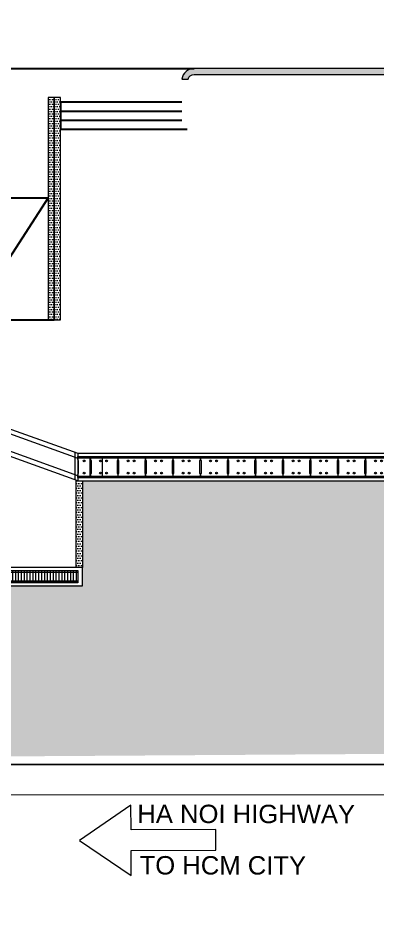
# Model space of a CAD drawing. Header units: millimetres. Extents: x -279082 to 374628, y -152794 to 60776.
# Drawn here: x -74921 to -63102, y -21808 to 7708 of the extents above; entities that cross this region are included whole.
import ezdxf

# ---------------------------------------------------------------- set-up
doc = ezdxf.new("R2010")
doc.units = ezdxf.units.MM
doc.header["$LTSCALE"] = 10
for name, color, linetype, lineweight in [('1', 1, 'Continuous', 15), ('1.Fence Wall', 2, 'Continuous', 15), ('2.Crash Barrier', 4, 'Continuous', 15), ('ARC-VIEW', 133, 'Continuous', 5), ('ARC_HATCH', 8, 'Continuous', 0), ('HATCH', 8, 'Continuous', 9), ('HTP-profile- REVISE1$0$8', 104, 'Continuous', 0), ('Trench', 20, 'Continuous', 9), ('trench cover', 74, 'Continuous', 0)]:
    doc.layers.add(name, color=color, linetype=linetype, lineweight=lineweight)
for name, color, linetype in [('DJ EJ PD', 160, 'Continuous'), ('Paint on road', 133, 'Continuous'), ('Pavement-level change', 255, 'Continuous'), ('Slope', 33, 'Continuous'), ('XREF-LSR PAVEMENT-HTP ONLY (Xref MB Ham rev10)$0$BR-MD Taluy', 8, 'Continuous')]:
    doc.layers.add(name, color=color, linetype=linetype)
doc.styles.add('DIMTEXT', font='arial.ttf', dxfattribs={"height": 0.8})
pattern_1 = [(3.298344246724224e-11, (-10604.32590539241, -210151.955966889), (39.6874999999543, 79.37500000002288), [0, -79.37499999999997])]

# ---------------------------------------------------------------- blocks, each defined once
blk = doc.blocks.new('tt01')
at = {"layer": 'trench cover'}
blk.add_lwpolyline([(0.02499999990686774, 0.3450953722931445), (0.02499999990686774, 0.2500953725539148), (0, 0.2000953723909333), (4.656612873077393e-10, -0.1999046159908175), (0.02500000013969839, -0.2499046159209684), (0.02500000037252903, -0.3449046158930287), (-0.8749999997671694, -0.3449046157766134), (-0.875, -0.2499046159209684), (-0.849999999627471, -0.1999046159908175), (-0.8500000000931323, 0.2000953725073487), (-0.875, 0.2500953725539148), (-0.8750000004656613, 0.3450953728752211)], close=True, dxfattribs=at)
for centre in [(-0.5464169627521187, 0.2000953723909333, -0.001919901659632282), (-0.3464169627986848, 0.2000953725073487, -0.001919901659632282), (-0.5464169625192881, -0.1999046159908175), (-0.3464169623330235, -0.1999046158744022)]:
    blk.add_circle(centre, 0.02999999999999999, dxfattribs=at)
blk = doc.blocks.new('*U62')
at = {"layer": 'trench cover', "xscale": 999.9999999999999, "yscale": 999.9999999999999, "zscale": 999.9999999999999, "rotation": 31.12187335990035}
blk.add_blockref('tt01', (363.878974923864, 219.5839264895767, 0.9599508475295309), dxfattribs=at)
blk = doc.blocks.new('*U63')
at = {"layer": 'trench cover'}
for p in [(0, 0), (-774.7431955476446, -467.7584643302825), (-1549.486391095289, -935.5169286605651), (-2324.229586642934, -1403.275392990848), (-3098.972782190579, -1871.03385732113), (-3873.715977738224, -2338.792321651413), (-4648.459173285868, -2806.550785981695), (-5423.202368833513, -3274.309250311978), (-6197.945564381157, -3742.06771464226), (-6972.688759928802, -4209.826178972543), (-7747.431955476447, -4677.584643302825), (-8522.175151024092, -5145.343107633108), (-9296.918346571736, -5613.101571963391), (-10071.66154211938, -6080.860036293673), (-10846.40473766703, -6548.618500623956), (-11621.14793321467, -7016.376964954238), (-12395.89112876231, -7484.135429284521), (-13170.63432430996, -7951.893893614803), (-13945.3775198576, -8419.652357945086), (-14720.12071540525, -8887.410822275368), (-15494.86391095289, -9355.169286605651), (-16269.60710650054, -9822.927750935933), (-17044.35030204818, -10290.68621526622), (-17819.09349759583, -10758.4446795965), (-18593.83669314347, -11226.20314392678), (-19368.57988869112, -11693.96160825706), (-20143.32308423876, -12161.72007258735), (-20918.06627978641, -12629.47853691763), (-21692.80947533405, -13097.23700124791), (-22467.55267088169, -13564.99546557819), (-23242.29586642934, -14032.75392990848), (-24017.03906197699, -14500.51239423876), (-24791.78225752463, -14968.27085856904), (-25566.52545307227, -15436.02932289932), (-26341.26864861992, -15903.78778722961), (-27116.01184416756, -16371.54625155989)]:
    blk.add_blockref('*U62', p, dxfattribs=at)

msp = doc.modelspace()

# ---------------------------------------------------------------- hatches: boundary and pattern name
at = {"layer": 'ARC_HATCH', "extrusion": (-0.0001535921144015756, -1.230467260348268e-15, 0.9999999882047311)}
h = msp.add_hatch(dxfattribs=at)
h.set_pattern_fill('AR-CONC', color=256, angle=58.88)
h.set_pattern_definition([(108.88, (0, 0), (107.804141232881, 147.7280447242197), [19.05, -209.55]), (53.87999999999998, (0, 0), (-181.7761642714214, 68.57290258695355), [15.24, -167.64058417]), (159.3314447, (8.983650134586455, 12.31063053493427), (-73.97201661982257, 216.3009428746118), [16.1900088, -178.0902446]), (105.0642, (-43.48920579720902, 26.25507530227253), (176.0942536053309, 210.3383407659703), [28.575, -314.325]), (155.51555761, (-28.81471843340335, 43.78326730457293), (-89.12012274888143, 331.1163144869421), [24.28502314, -267.13560816]), (50.06415117000003, (-43.48920579720902, 26.25507530227253), (-89.12012273148288, 331.1163144921774), [22.85996707, -251.45973192]), (79.88000000000001, (-19.4893666967705, 41.43590937530891), (165.9070769592501, 76.94112174248156), [19.05, -209.55]), (24.88, (-19.4893666967705, 41.43590937530891), (-125.7395955898081, 148.1021663348363), [15.24, -167.64]), (130.331445, (-5.663776909418296, 47.84766948918602), (40.16748038086095, 225.043288279245), [16.1900088, -178.0899376]), (96.38000000000001, (0, 0), (-70.79015700437859, 46.34487825181364), [0, -165.608, 0, -170.18, 0, -168.275]), (66.38000000000001, (0, 0), (-51.2287079580193, 108.9799722418389), [0, -97.02799999999999, 0, -161.798, 0, -64.135]), (26.38, (-29.27440896203388, -48.49046446388805), (74.98188607958778, 113.1165096941544), [0, -63.49999999999999, 0, -198.12, 0, -262.8899999999999]), (16.38, (-42.40194661317015, -70.23506736249257), (54.79064784457443, 139.9526553271921), [0, -82.55, 0, -131.572, 0, -186.69])])
edge = h.paths.add_edge_path()
edge.add_arc((-69124.99000327024, 5650.04341138645), 199.9998834762664, 89.99997170386962, 165.5353158894392, ccw=False)
edge.add_line((-69124.98990449817, 5850.043294862699), (-38844.99589756504, 5850.046032378159))
edge.add_arc((-38844.99587915197, 5650.046032273556), 200.0000001046037, -2.6210079795419006e-07, 90.00000527495581, ccw=False)
edge.add_line((-38644.99587904736, 5650.046031358652), (-38644.99588261674, 4450.045918867458))
edge.add_line((-38644.99588261674, 4450.045918867458), (-38444.99588221536, 4450.0459187901))
edge.add_line((-38444.99588221536, 4450.0459187901), (-38444.99587967066, 5650.046030507248))
edge.add_arc((-38844.99587933387, 5650.046032675023), 399.9999996632105, 359.9999996894892, 450.0000051716672)
edge.add_line((-38844.99591543892, 6050.046032338229), (-69124.9899228012, 6050.04329480356))
edge.add_arc((-69124.98988567476, 5650.043294051442), 400.0000007521193, 90.00000531796968, 172.8254910764539)
edge.add_line((-69521.85803213381, 5700.000024607551), (-69318.65024717702, 5700.00002457996))
h = msp.add_hatch(dxfattribs=at)
h.set_pattern_fill('DOTS', color=256, scale=49.99999999999999, angle=-31.12187335986738)
h.set_pattern_definition([(3.298344246724224e-11, (-10804.10802448587, -210151.9559671106), (39.6874999999543, 79.37500000002288), [0, -79.37499999999997])])
h.paths.add_polyline_path([(-73724.77201030319, -2208.699243126001), (-73724.82038154971, 5098.710104253347), (-73924.8203818915, 5098.710103737802), (-73924.7720093565, -2208.69924358392)])
h = msp.add_hatch(dxfattribs=at)
h.set_pattern_fill('DOTS', color=256, scale=49.99999999999999, angle=-31.12187335986738)
h.set_pattern_definition(pattern_1)
h.paths.add_polyline_path([(-73524.98989110797, -2208.699242966104), (-73525.03826235495, 5098.710104413243), (-73725.03826279804, 5098.710103959282), (-73724.98989016106, -2208.699243424024)])
h = msp.add_hatch(dxfattribs=at)
h.set_pattern_fill('DOTS', color=256, scale=49.99999999999999, angle=-31.12187335986738)
h.set_pattern_definition(pattern_1)
h.paths.add_polyline_path([(-72799.61445251683, -10354.95628040936), (-72999.61445216152, -10354.95628023177), (-72999.6144146333, -7499.976596477267), (-72799.61441496719, -7499.976596389199)])
at = {"layer": 'HATCH', "extrusion": (-0.0001535921144015756, -1.230467260348268e-15, 0.9999999882047311)}
h = msp.add_hatch(dxfattribs=at)
h.set_pattern_fill('ANSI31', color=256, scale=30, angle=13.87812664013264)
h.set_pattern_definition([(90, (-10604.32590420157, -2.043147105723619e-06), (-95.25, -5.488783998312913e-11), [])])
h.paths.add_polyline_path([(-97280.83057131541, -10850.04871686868), (-97670.826422996, -10460.04871050621), (-118044.6334135375, -10460.04870867557), (-118044.6334135618, -10850.04871515304)])
h.paths.add_polyline_path([(-92380.94529765274, -10460.04871089559), (-92770.94591034802, -10850.04871716813), (-72949.61445272312, -10850.04871948174), (-72949.61445257522, -10460.0487128002)])
at = {"layer": 'HTP-profile- REVISE1$0$8', "extrusion": (-0.0001535921144015756, -1.230467260348268e-15, 0.9999999882047311)}
h = msp.add_hatch(dxfattribs=at)
h.set_pattern_fill('GRASS', color=256, scale=50, angle=-31.12187335986736)
h.set_pattern_definition([(90, (0.97265496631735, 0.04965338847250678), (-898.025612014389, 898.0256119856109), [238.125, -1557.926224]), (45.00000000091806, (0.97265496631735, 0.04965338847250678), (-898.0256121213046, 898.0256120925263), [238.125, -1031.875]), (135.000000000918, (0.97265496631735, 0.04965338847250678), (-898.0256120925262, -898.0256121213043), [238.1250000000001, -1031.875])])
h.paths.add_polyline_path([(-123871.272091023, -1578.019370686525), (-123871.2720911944, -1075.055293671816), (-123240.288840378, -1075.055293597106), (-123240.2888402067, -1578.019370611699)], flags=16)
edge = h.paths.add_edge_path()
edge.add_arc((-123249.6143952433, -499.9791362659016), 499.9999998900978, 270.0000052982122, 360.0000052525316)
edge.add_line((-122749.6143955337, -499.9790902824607), (-122749.608028503, -10984.01038984701))
edge.add_line((-122749.6080285168, -10984.01038999972), (-72799.61261084137, -10927.97464659269))
edge.add_line((-72799.61261088945, -10927.97464652441), (-72799.61629297065, -7500.005157146254))
edge.add_line((-72799.61629292491, -7500.005157171632), (-40304.51663250013, -7500.000027969649))
edge.add_line((-40304.51663245569, -7500.000027976988), (-40304.29184382891, -11100.63786647131))
edge.add_line((-40304.29184382583, -11100.63786629893), (6800.000816809952, -11101.01524409753))
edge.add_line((6800.000816839893, -11101.01524417673), (6800.000810805722, -7499.999995783321))
edge.add_line((6800.000810729747, -7499.999995798455), (69980.32554945565, -7499.740026062473))
edge.add_line((69980.32554949069, -7499.740026135813), (69980.32572251373, -1949.999930853111))
edge.add_line((69980.32572248433, -1949.999930907157), (70590.52032164234, -1950.000019260917))
edge.add_arc((73169.03966773476, 135213.5029470054), 137187.7374548255, 268.9230307409257, 271.0769702456496)
edge.add_arc((75630.25125713384, 3833.78435108118), 5784.973879986239, 271.1619474117495, 297.1150785142568)
edge.add_arc((72233.04091079847, 8444.994460727787), 11474.86923569136, 301.7244313676131, 311.0358416038118)
edge.add_arc((77611.69184513233, 2575.47280950463), 3522.132473027628, 307.7221530107298, 330.3800018577887)
edge.add_line((80673.56076151395, 834.6753207778966), (81300.44944383837, 2179.469261759081))
edge.add_arc((86329.89643181115, 618.8345191382396), 5266.015363182854, 133.6691385843408, 162.7609110375035, ccw=False)
edge.add_line((82693.75022973208, 4427.949718698714), (83597.01368582578, 5050.62922617337))
edge.add_line((83597.01368581154, 5050.629226184101), (88537.94682553562, 5050.629226326978))
edge.add_line((88537.94682549755, 5050.629226204153), (127807.2886505787, 3720.765362774363))
edge.add_line((127807.2886505938, 3720.765362817561), (203620.4840881406, 3745.208786092202))
edge.add_line((203620.4840881798, 3745.208786079515), (201679.2042040606, -20140.34522262448))
edge.add_line((201679.2042040575, -20140.3452226925), (-22592.32013612895, -20291.05696528014))
edge.add_line((-22592.32013605861, -20291.05696517444), (-61551.47392726804, -16470.9966831395))
edge.add_line((-61551.47392746687, -16470.99668326331), (-118902.1971041165, -16851.97066102114))
edge.add_line((-118902.1971040013, -16851.97066090541), (-123480.7645001996, -16830.12545389772))
edge.add_line((-123480.7645001792, -16830.12545395823), (-126456.087083682, -16168.58242044907))
edge.add_line((-126456.0870837139, -16168.58242046449), (-131306.2630103964, -12274.76311239115))
edge.add_line((-131306.2630103577, -12274.76311230354), (-132476.3718387957, -9888.476478145318))
edge.add_line((-132476.3718388772, -9888.47647817232), (-132888.8675276997, -5002.808344818975))
edge.add_line((-132888.867527615, -5002.808344846184), (-131213.8014371856, -900.0406494563731))
edge.add_line((-131213.8014372548, -900.0406495168572), (-129975.9090035212, 674.8264471953596))
edge.add_line((-129975.9090035393, 674.8264471759903), (-128251.5149752166, 2047.534823747741))
edge.add_line((-128251.5149751574, 2047.534823903436), (-126276.6097390195, 3018.550084243973))
edge.add_line((-126276.6097391083, 3018.550084126124), (-123674.4827178843, 3597.468152140052))
edge.add_line((-123674.4827178386, 3597.468152087851), (-122749.6144523442, 3638.624007285869))
edge.add_line((-122749.6144522817, 3638.624007463455), (-122749.6144874131, 500.02090975389))
edge.add_arc((-123249.6144879243, 500.0208635845047), 500.0000005087369, 5.286577362524482e-06, 90.0000052087915)
edge.add_line((-123249.6145334151, 1000.020864110469), (-124249.6145334943, 1000.020771819733))
edge.add_arc((-124249.6144878326, 500.0207721918705), 499.9999995290751, 90.00000522969127, 180.0000052960569)
edge.add_line((-124749.6144873381, 500.0207260847965), (-124749.6143951282, -499.9792743535072))
edge.add_arc((-124249.6143954191, -499.9792283324641), 499.9999996700972, 180.0000052822669, 270.0000053234223)
edge.add_line((-124249.6143490061, -999.979228022683), (-123249.6143489476, -999.9791359914365))

# ---------------------------------------------------------------- linework, layer by layer
at = {"layer": '1', "extrusion": (-0.0001535921144015756, -1.230467260348268e-15, 0.9999999882047311), "elevation": 10.5230361238539, "flags": 128}
msp.add_lwpolyline([(-68412.32497223381, -18965.88818834044), (-71196.78058462366, -18978.15087415057), (-71200.37687260906, -18161.55124427436), (-72897.88575294885, -19325.89895139748), (-71190.18738961339, -20475.25019489627), (-71193.78367761376, -19658.65056520759), (-68409.32806607676, -19646.38787966926)], close=True, dxfattribs=at)
msp.add_lwpolyline([(-68412.32497223381, -18965.88818834044), (-71196.78058462366, -18978.15087415057), (-71200.37687260906, -18161.55124427436), (-72897.88575294885, -19325.89895139748), (-71190.18738961339, -20475.25019489627), (-71193.78367761376, -19658.65056520759), (-68409.32806607676, -19646.38787966926)], close=True, dxfattribs=at)
at = {"layer": '1.Fence Wall', "extrusion": (-0.0001535921144015756, -1.230467260348268e-15, 0.9999999882047311), "flags": 128}
for points, elevation in [([(-73725.1737207487, -2208.699243540439), (-73725.22209199594, 5098.710103838908), (-73925.222092439, 5098.710103385383), (-73925.17371980203, -2208.699243998359)], 8.639556413097985), ([(-73524.98989110797, -2208.699242966104), (-73525.03826235497, 5098.710104413243), (-73725.03826279806, 5098.710103959282), (-73724.98989016106, -2208.699243424024)], 8.639556413097983), ([(-72799.61445251685, -10354.95628040936), (-72999.61445216154, -10354.95628023177), (-72999.61441463331, -7499.976596477267), (-72799.6144149672, -7499.976596389199)], 8.639556413097985)]:
    msp.add_lwpolyline(points, close=True, dxfattribs=dict(at, elevation=elevation))
for points, elevation in [([(-79314.61445183397, -10455.04596801751), (-72949.6144525937, -10455.04596411035), (-72949.61445261826, -10855.04221354722), (-92775.93832610323, -10855.04221368028)], 8.639556413097985), ([(-79314.61445208601, -10954.96184340466), (-72799.61445249907, -10954.96184334299), (-72799.61445251685, -10354.95628040936), (-79314.61445216712, -10354.95628126824), (-79314.61445204771, -10455.04596398954)], 8.639556413097988)]:
    msp.add_lwpolyline(points, dxfattribs=dict(at, elevation=elevation))
at = {"layer": '1.Fence Wall', "ltscale": 0.3, "extrusion": (-0.0001535921144015756, -1.230467260348268e-15, 0.9999999882047311), "elevation": 8.639556413097992}
msp.add_lwpolyline([(-79314.61445273421, -10505.04871143922), (-72949.61445232446, -10504.95628095017), (-72949.61445252711, -10804.96184314805), (-79314.61445247469, -10804.96184384366)], dxfattribs=at)
at = {"layer": '2.Crash Barrier', "extrusion": (-0.0001535921144015756, -1.230467260348268e-15, 0.9999999882047311), "elevation": 8.639556413097988, "flags": 128}
msp.add_lwpolyline([(-69318.65024750438, 5700.000024499168, -0.3420613720469597), (-69124.98990449819, 5850.043294862699), (-38844.99589756504, 5850.046032378159, -0.4142135906782607), (-38644.99587904736, 5650.046031358652), (-38644.99588261674, 4450.045918867458), (-38444.99588221536, 4450.0459187901), (-38444.99587967066, 5650.046030507248, 0.4142135903977227), (-38844.99591543892, 6050.046032338229), (-69124.98992280121, 6050.04329480356, 0.3779955977360132), (-69521.85803213382, 5700.000024607551), (-69318.65024717702, 5700.00002457996)], format="xyb", dxfattribs=at)
at = {"layer": 'ARC-VIEW', "extrusion": (-0.0001535921144015756, -1.230467260348268e-15, 0.9999999882047311), "elevation": 8.639556413097992, "flags": 128}
msp.add_lwpolyline([(-123847.3908019074, 4584.463784613297), (-124964.6879013429, 4418.534348207671), (-126040.842728781, 4147.142243609414), (-127068.4966662811, 3777.869453654333), (-128032.1730521938, 3323.094981407863), (-128670.4420570749, 2956.75815969205), (-129075.952546094, 2693.818501803238), (-129999.3426398753, 1994.364039444859), (-131052.5682633128, 983.7793140854046), (-131746.0247382046, 148.3902500123659), (-132283.7038827622, -633.6116877426684), (-132855.9421593049, -1661.985859173932), (-133357.3416624444, -2854.990815093275), (-133728.3280127423, -4141.569460268598), (-133927.8950398675, -5317.422143035976), (-134002.1668770221, -6656.203696566256), (-133860.7628213133, -8387.067151729978), (-133489.1196147087, -9967.016705881688), (-132756.1442910875, -11754.08533340847), (-131689.4194212943, -13440.36024103611), (-130383.8398720633, -14872.67598277828), (-128990.2069930938, -15968.80667433154), (-126832.6113949047, -17090.00486038008), (-125029.1211506155, -17622.74179606719), (-124050.1057114873, -17780.15145311167), (-121077.2850760326, -17853.43255819284), (-93394.50153252017, -17834.82957003609), (-76014.30707608415, -17823.14998022915), (-62667.82867826369, -17814.18107035925), (-22665.57579095207, -21287.30011882453), (201605.9485491847, -21136.58837607672)], dxfattribs=at)
at = {"layer": 'DJ EJ PD', "ltscale": 0.005, "extrusion": (-0.0001535921144015756, -1.230467260348268e-15, 0.9999999882047311)}
msp.add_line((-73524.85436560359, 4948.710155876382, -2.653281461277757), (-73525.03036418077, 4048.710083835787, -2.653308493272874), dxfattribs=at)
at = {"layer": 'HATCH', "extrusion": (-0.0001535921144015756, -1.230467260348268e-15, 0.9999999882047311)}
for p, q in [((-72949.6149190824, -10460.04596424772, -2.564929217371507), (-92380.94231407014, -10460.0459644238, -5.549427912799903)), ((-72949.61491904219, -10850.04221347143, -2.564929217365751), (-92770.93855879588, -10850.0422134625, -5.609328261343073))]:
    msp.add_line(p, q, dxfattribs=at)
at = {"layer": 'Paint on road', "ltscale": 0.3, "extrusion": (-0.0001535921144015756, -1.230467260348268e-15, 0.9999999882047311), "elevation": 8.639556413097985, "flags": 128}
msp.add_lwpolyline([(-106492.8970260446, 4929.362893017184), (-84224.38775016363, 6050.043294830772), (-69126.09113539702, 6050.043294900883)], dxfattribs=at)
at = {"layer": 'Pavement-level change', "extrusion": (-0.0001535921144015756, -1.230467260348268e-15, 0.9999999882047311)}
for p, q in [((-73524.99034959669, 4948.710086933017, -2.65330234734239), (-69524.99039670467, 4949.99999603079, -2.038933889724806)), ((-73524.99034955882, 4648.710086586332, -2.653302347336886), (-69524.99039676879, 4649.999995745806, -2.03893388973502)), ((-73524.99034945737, 4348.710087036859, -2.653302347321731), (-69524.99039668855, 4349.999995930557, -2.038933889723069)), ((-73524.89360628146, 4048.710118320916, -2.653287488332925), (-69349.99980643968, 4050.05642640774, -2.012056714649766)), ((-79314.61484330567, 1791.300730789575, -3.542543025414965), (-73925.20065460104, 1791.299406066071, -2.714771495022241)), ((-79314.6148433389, -2208.699268958619, -3.542543025424994), (-73724.990346529, -2208.699268532248, -2.684020770122672))]:
    msp.add_line(p, q, dxfattribs=at)
at = {"layer": 'Slope', "extrusion": (-0.0001535921144015756, -1.230467260348268e-15, 0.9999999882047311)}
msp.add_line((-73925.20065333118, 1791.2958064751, -2.714771494827144), (-76519.80259414547, -2208.699268246768, -3.113281897652755), dxfattribs=at)
at = {"layer": 'Trench', "ltscale": 0.5, "extrusion": (-0.0001535921144015756, -1.230467260348268e-15, 0.9999999882047311)}
for p, q in [((-88049.61461261415, -1184.287310023792, -4.884170125118356), (-72945.84177883703, -6600.000017645652, -2.56434969278115)), ((-88049.61461262396, -1343.638586569112, -4.884170125120036), (-72949.99971630308, -6757.86039512718, -2.564988319195837)), ((-72949.99966277921, -7342.148432274553, -2.564988310975714), (-88049.61461254265, -1927.926601754967, -4.884170125108231)), ((-72954.24759576251, -7499.976541635144, -2.565640759992402), (-88049.6146125182, -2087.277880549198, -4.884170125104674)), ((-73049.99973448025, -6562.652424380591, -2.580347533608794), (-73049.99965054641, -7465.643026028818, -2.580347520718327)), ((-72949.99973218652, -6600.004640209692, -2.564988321635216), (-72949.99964845178, -7500.004187923594, -2.564988308775327)), ((-72949.99971769366, -6750.000017884391, -2.564988319409412), (-39082.04740817842, -6750.000004168629, 2.636862147617926)), ((-72949.99957544013, -6700.000028252573, -3.524939034885225), (-39082.04711821573, -6700.000014596764, 1.676911454829156)), ((-72945.84177883703, -6600.000017645652, -2.56434969278115), (-39082.04740770842, -6600.000004569098, 2.636862147690355)), ((-72549.99972239477, -6750.000035946781, -2.503551473646173), (-72549.999666605, -7350.000035465055, -2.50355146507804)), ((-72149.99972747377, -6749.999998358253, -2.44211462794097), (-72149.99967195175, -7349.999998550338, -2.442114619413964)), ((-72949.99966189178, -7350.000072275259, -2.564988310839365), (-71749.99967580277, -7349.999960311048, -2.380677773520127)), ((-71749.99967669568, -7350.000017143844, -2.380677773657272), (-39082.04740861306, -7350.000004553964, 2.636862147550488)), ((-72954.24759576251, -7499.976541635144, -2.565640759992402), (-39082.04740668979, -7500.000003648951, 2.636862147845701)), ((-72949.99980517419, -7399.976543044526, -1.605037531248769), (-39082.04748894298, -7400.000002329965, 3.596812936810146))]:
    msp.add_line(p, q, dxfattribs=at)
at = {"layer": 'trench cover', "extrusion": (-0.0001535921144015756, -1.230467260348268e-15, 0.9999999882047311), "elevation": 9.599507261571077}
msp.add_lwpolyline([(-72535.0000434152, -6705.000013209239), (-72535.00004380883, -6800.000013138459), (-72560.00004369253, -6850.00001358497), (-72560.00004326028, -7250.000001652166), (-72535.00004369277, -7300.000001865614), (-72535.00004232777, -7395.000001186563), (-72949.99924555805, -7394.999956226646), (-72949.99924661382, -7299.999955700332), (-72924.99924628354, -7249.99995635965), (-72924.99924667341, -6849.999967761018), (-72949.99924611751, -6799.999967342912), (-72949.99924672651, -6704.999967921729)], close=True, dxfattribs=at)
at = {"layer": 'trench cover', "extrusion": (-0.0001535921144015756, -1.230467260348268e-15, 0.9999999882047311)}
for centre in [(-72742.49964429392, -6850.00001307216, 9.599507263390121), (-72742.49964429146, -7250.000001158682, 11.51940888759556)]:
    msp.add_circle(centre, 29.99999999999997, dxfattribs=at)
at = {"layer": 'XREF-LSR PAVEMENT-HTP ONLY (Xref MB Ham rev10)$0$BR-MD Taluy', "extrusion": (-0.0001535921144015756, -1.230467260348268e-15, 0.9999999882047311), "elevation": 8.639556413097981, "flags": 128}
msp.add_lwpolyline([(-122829.5543482371, 3638.670306325075), (-122762.266977354, 3637.537175741076, 1.003798135043876), (-122672.158669216, -16854.50409662063), (-62624.83401691476, -16814.15195230773), (-22579.07811335683, -20291.04806667575)], format="xyb", dxfattribs=at)

# ---------------------------------------------------------------- block references
at = {"layer": 'trench cover', "extrusion": (-0.0001535921144015756, -1.230352625336551e-15, 0.9999999882047311), "rotation": 328.8781266401318}
msp.add_blockref('*U63', (-40405.00004340409, -7049.999997640989, 8.63955641404153), dxfattribs=at)

# ---------------------------------------------------------------- texts
at = {"layer": '1', "extrusion": (-0.0001535921144015756, -1.230467260348268e-15, 0.9999999882047311), "style": 'DIMTEXT'}
for s, p in [('HA NOI HIGHWAY', (-70991.37010115881, -18750.8888075462, 10.59366685282298)), ('TO HCM CITY', (-70916.28464220212, -20440.95058335722, 10.59366685282231))]:
    msp.add_text(s, height=603.5294117647059, rotation=359.947010239274, dxfattribs=at).set_placement(p)

doc.saveas('drawing.dxf')
